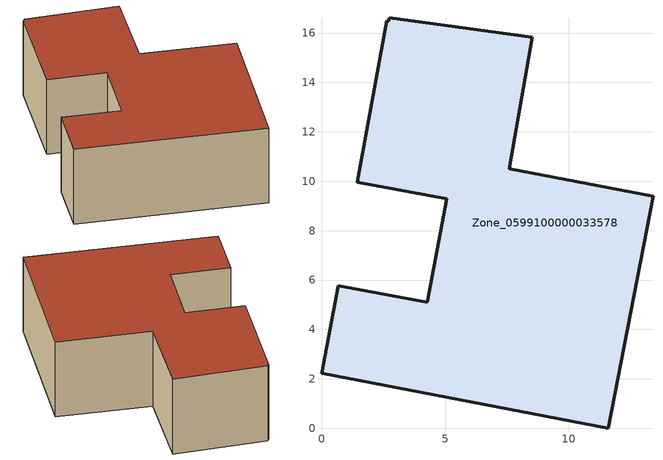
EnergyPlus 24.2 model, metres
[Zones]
Zone_0599100000033578
 floor ground (C_G): 11.61,0 0,2.23 0.67,5.77 4.28,5.1 5.08,9.29 1.45,9.96 2.64,16.49 2.71,16.48 2.74,16.62 8.54,15.83 7.61,10.5 13.42,9.4 z0
 wall outside (C_F): 7.61,10.5 8.54,15.83 2.74,16.62 2.71,16.48 2.64,16.49 1.45,9.96 5.08,9.29 4.28,5.1 0.67,5.77 0,2.23 11.61,0 13.42,9.4 7.61,10.5 z0:5.26
 roof outside (C_R): 8.54,15.83 2.74,16.62 2.71,16.48 2.64,16.49 1.45,9.96 5.08,9.29 4.28,5.1 0.67,5.77 0,2.23 11.61,0 13.42,9.4 7.61,10.5 z5.26
[BUILDING]
Pand.0599100000033578: North Axis=0; Terrain=City; Loads Convergence Tolerance Value=0.04; Temperature Convergence Tolerance Value=0.4; Solar Distribution=FullExterior; Maximum Number of Warmup Days=25; Minimum Number of Warmup Days=1
[Site:Location]
Rotterdam.The.Hague.AP_ZH_NLD Design_Conditions: Latitude=51.96; Longitude=4.45; Time Zone=1; Elevation=-4.5
[SITE:GROUNDTEMPERATURE:BUILDINGSURFACE]
18, 18, 18, 18, 18, 18, 18, 18, 18, 18, 18, 18
[MATERIAL] Thermal Absorptance=0.9; Solar Absorptance=0.7; Visible Absorptance=0.7
Name | Roughness | Thickness | Conductivity | Density | Specific Heat
G.TI.1946 | MediumSmooth | 0.15 | 1 | 540 | 1210
F.TI.1946 | Rough | 0.3 | 0.857143 | 1920 | 840
R.TI.1946 | MediumRough | 0.2 | 0.1 | 1500 | 1000
[CONSTRUCTION]
C_G: G.TI.1946
C_F: F.TI.1946
C_R: R.TI.1946
[ZONE]
Zone_0599100000033578: Type=1; Multiplier=1; Ceiling Height=Autocalculate; Volume=Autocalculate; Floor Area=autocalculate; Part of Total Floor Area=Yes
[ZONEINFILTRATION:DESIGNFLOWRATE]
Infil_Zone_0599100000033578: Zone or ZoneList or Space or SpaceList=Zone_0599100000033578; Schedule=AlwaysOn; Design Flow Rate Calculation Method=Flow/Area; Flow Rate per Floor Area=0.003; Constant Term Coefficient=1; Temperature Term Coefficient=0; Velocity Term Coefficient=0; Velocity Squared Term Coefficient=0
[HVACTEMPLATE:ZONE:IDEALLOADSAIRSYSTEM]
Zone_0599100000033578: Maximum Heating Supply Air Temperature=50; Minimum Cooling Supply Air Temperature=13; Maximum Heating Supply Air Humidity Ratio=0.0156; Minimum Cooling Supply Air Humidity Ratio=0.0077; Heating Limit=NoLimit; Cooling Limit=NoLimit; Dehumidification Control Type=ConstantSensibleHeatRatio; Cooling Sensible Heat Ratio=0.7; Dehumidification Setpoint=60; Humidification Control Type=None; Humidification Setpoint=30; Outdoor Air Method=None; Outdoor Air Flow Rate per Person=0.00944; Outdoor Air Flow Rate per Zone Floor Area=0; Outdoor Air Flow Rate per Zone=0; Demand Controlled Ventilation Type=None; Outdoor Air Economizer Type=NoEconomizer; Heat Recovery Type=None; Sensible Heat Recovery Effectiveness=0.7; Latent Heat Recovery Effectiveness=0.65
[ZONECONTROL:THERMOSTAT]
ThermostatControl_Zone_0599100000033578: Zone or ZoneList=Zone_0599100000033578; Control Type Schedule=DualSetpointControlType; Control 1=Thermostat_Zone_0599100000033578; Temperature Difference Between Cutout And Setpoint=0
[THERMOSTATSETPOINT:DUALSETPOINT]
Thermostat_Zone_0599100000033578: Heating Setpoint Temperature Schedule=HeatingSetpoint_Zone_0599100000033578; Cooling Setpoint Temperature Schedule=CoolingSetpoint_Zone_0599100000033578
[SCHEDULE:COMPACT]
HeatingSetpoint_Zone_0599100000033578: Through: 12/31, For: AllDays, Until: 24:00, 21
CoolingSetpoint_Zone_0599100000033578: Through: 12/31, For: AllDays, Until: 24:00, 24
DualSetpointControlType: Through: 12/31, For: AllDays, Until: 24:00, 4
AlwaysOn: Through: 12/31, For: AllDays, Until: 24:00, 1
